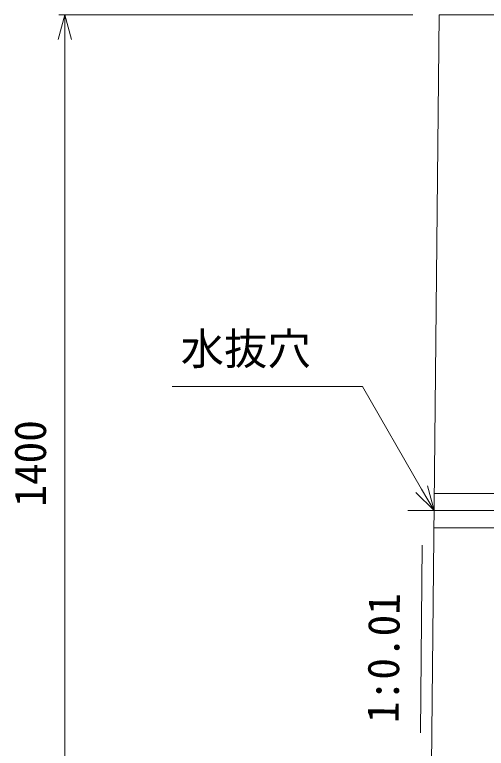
# Model space of a CAD drawing. Units: millimetres, scale not verified. Extents: x 748 to 253048, y 13754 to 73154.
# Drawn here: x 59200 to 63007, y 60600 to 66517 of the extents above; entities that cross this region are included whole.
import ezdxf
from ezdxf.enums import TextEntityAlignment as Align

# ---------------------------------------------------------------- set-up
doc = ezdxf.new("R2010")
doc.units = ezdxf.units.MM
doc.header["$LTSCALE"] = 300
for name, color, linetype, lineweight in [('0_2', 1, 'Continuous', 18), ('D-BMK', 2, 'Continuous', 18), ('D-STR', 1, 'Continuous', 18), ('D-STR-DIM', 7, 'Continuous', 18), ('D-STR-HTXT', 7, 'Continuous', 18)]:
    doc.layers.add(name, color=color, linetype=linetype, lineweight=lineweight)
doc.styles.add('ＭＳ ゴシック', font='')
doc.styles.get('ＭＳ ゴシック').set_extended_font_data('MS Gothic')

msp = doc.modelspace()

# ---------------------------------------------------------------- linework, layer by layer
at = {"layer": '0_2'}
for p, q in [((59551.7, 66316.7), (59605.3, 66516.7)), ((59605.3, 66516.7), (59658.9, 66316.7)), ((59605.3, 66516.7), (59605.3, 66316.7)), ((62438.9, 62663.1), (62585.3, 62516.7)), ((62585.3, 62516.7), (62485.3, 62689.9)), ((62585.3, 62516.7), (62531.7, 62716.7))]:
    msp.add_line(p, q, dxfattribs=at)
at = {"layer": 'D-BMK'}
msp.add_line((62375, 62516.7), (63375, 62516.7), dxfattribs=at)
at = {"layer": 'D-STR'}
for p, q in [((62555.3, 59516.7), (62625.3, 66516.7)), ((62625.3, 66516.7), (63375.3, 66516.7)), ((62586.7, 62654.2), (63144.8, 62654.2)), ((62584, 62379.2), (63148, 62379.2))]:
    msp.add_line(p, q, dxfattribs=at)
at = {"layer": 'D-STR-DIM'}
for p, q in [((62415.3, 66516.7), (59555.3, 66516.7)), ((59605.3, 66316.7), (59605.3, 59716.7))]:
    msp.add_line(p, q, dxfattribs=at)
at = {"layer": 'D-STR-HTXT'}
for p, q in [((62008, 63516.7), (60470.7, 63516.7)), ((62485.3, 62689.9), (62008, 63516.7)), ((62475.5, 60724.4), (62490.7, 62238.7))]:
    msp.add_line(p, q, dxfattribs=at)

# ---------------------------------------------------------------- texts
at = {"layer": 'D-STR-DIM', "color": 1, "style": 'ＭＳ ゴシック'}
msp.add_text('1400', height=256.6, rotation=90, dxfattribs=at).set_placement((59530.3, 62548.5), align=Align.BOTTOM_LEFT)
at = {"layer": 'D-STR-HTXT', "color": 1, "style": 'ＭＳ ゴシック'}
msp.add_text('水抜穴', height=256.6, dxfattribs=at).set_placement((60539.8, 63616.7), align=Align.BOTTOM_LEFT)
msp.add_text('1:0.01', height=256.6, rotation=89.427, dxfattribs=at).set_placement((62376.3, 60802.2), align=Align.BOTTOM_LEFT)

doc.saveas('drawing.dxf')
